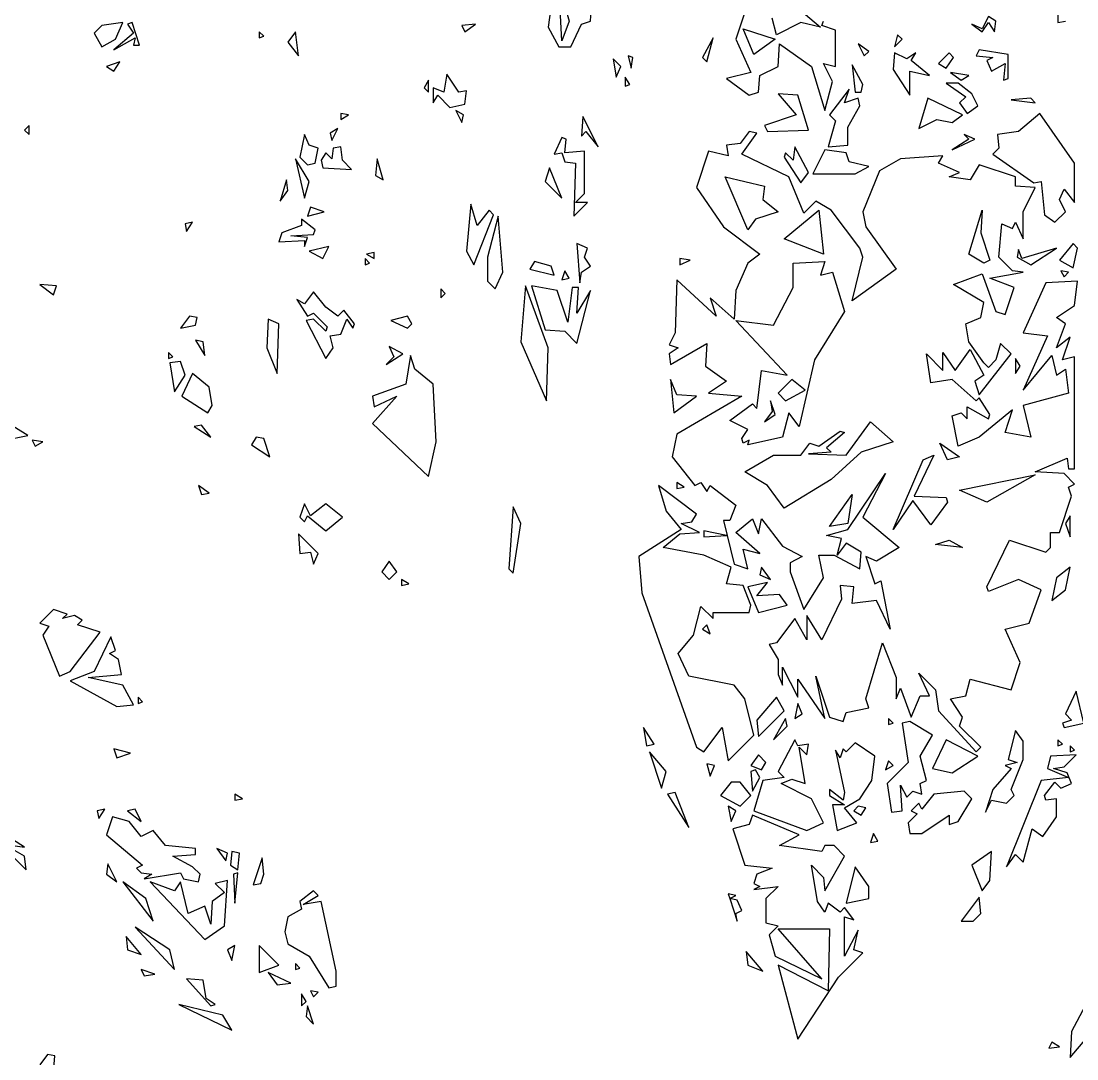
# Model space of a CAD drawing. Header units: millimetres. Extents: x -1920 to 1916, y -1858 to 1858.
# Drawn here: x -525 to 130, y 255 to 899 of the extents above; entities that cross this region are included whole.
import ezdxf

# ---------------------------------------------------------------- set-up
doc = ezdxf.new("R2010")
doc.units = ezdxf.units.MM
doc.layers.add('ALMOND-DRAW-PROFILE', color=7, linetype='Continuous', lineweight=25)

msp = doc.modelspace()

# ---------------------------------------------------------------- linework, layer by layer
at = {"layer": 'ALMOND-DRAW-PROFILE'}
for points in [[(-191.49, 883.47), (-183.98, 883.47), (-177.41, 897.55), (-171.78, 899.43), (-169.9, 929.47), (-164.27, 931.35), (-163.33, 947.3), (-193.37, 943.55), (-195.25, 947.3), (-199.94, 940.73), (-201.82, 918.2), (-193.37, 928.53), (-184.92, 899.43), (-189.61, 887.23), (-190.55, 906.94), (-195.25, 915.39), (-198.06, 895.68)], [(-474.98, 883.47), (-466.53, 888.17), (-461.83, 898.49), (-474.98, 896.61), (-479.67, 891.92)], [(-467.47, 881.59), (-454.32, 889.1), (-455.26, 884.41), (-451.51, 884.41), (-456.2, 898.49), (-459.02, 897.55), (-455.26, 891.92)], [(-249.69, 892.86), (-243.12, 897.55), (-251.57, 896.61)], [(71.34, 892.86), (75.1, 898.49), (78.85, 892.86), (79.79, 899.43), (75.1, 902.25), (71.34, 894.74), (64.77, 897.55)], [(-377.35, 889.1), (-374.54, 890.04), (-377.35, 892.86)], [(-352.95, 877.84), (-354.82, 892.86), (-359.52, 886.29)], [(-70.4, 878.78), (-76.97, 894.74), (-57.26, 888.17)], [(16.9, 883.47), (21.59, 888.17), (18.77, 890.98)], [(-99.5, 874.09), (-95.75, 889.1), (-102.32, 876.9)], [(-1.88, 877.84), (0.94, 880.66), (-5.63, 885.35)], [(-146.44, 870.33), (-145.5, 876.9), (-148.31, 877.84)], [(26.28, 853.43), (26.28, 868.45), (38.49, 865.64), (27.22, 875.02), (30.04, 879.72), (24.41, 875.96), (16.9, 879.72), (15.96, 869.39)], [(48.81, 870.33), (53.51, 876.9), (50.69, 879.72), (44.12, 873.15)], [(84.48, 862.82), (87.3, 863.76), (87.3, 878.78), (69.46, 881.59), (67.59, 877.84), (77.91, 876.9), (74.16, 875.02), (76.97, 868.45), (85.42, 873.15)], [(-467.47, 868.45), (-463.71, 874.09), (-472.16, 871.27)], [(-155.82, 864.7), (-153.01, 871.27), (-157.7, 875.96)], [(-7.51, 855.31), (-3.75, 855.31), (-2.82, 860.01), (-9.39, 872.21)], [(-259.08, 845.92), (-249.69, 847.8), (-248.75, 856.25), (-253.45, 855.31), (-260.96, 866.58), (-262.83, 855.31), (-269.4, 858.13), (-269.4, 848.74), (-266.59, 853.43)], [(-150.19, 859.07), (-147.37, 860.01), (-150.19, 864.7)], [(58.2, 862.82), (62.89, 865.64), (51.63, 867.51)], [(-272.22, 855.31), (-272.22, 862.82), (-275.04, 858.13)], [(61.95, 842.17), (68.52, 846.86), (64.77, 854.37), (56.32, 860.94), (48.81, 860.94), (61.01, 852.5), (57.26, 848.74)], [(-61.95, 830.91), (-36.61, 831.84), (-43.18, 853.43), (-55.38, 854.37), (-44.12, 841.23), (-63.83, 834.66)], [(-24.41, 821.52), (-12.2, 822.46), (-12.2, 833.72), (-4.69, 846.86), (-5.63, 851.56), (-14.08, 848.74), (-11.26, 857.19), (-23.47, 841.23), (-19.71, 837.48)], [(31.92, 832.78), (43.18, 838.42), (52.57, 836.54), (59.14, 841.23), (37.55, 851.56)], [(89.18, 850.62), (104.19, 848.74), (101.38, 851.56)], [(-326.66, 838.42), (-321.97, 841.23), (-326.66, 842.17)], [(-251.57, 836.54), (-250.63, 841.23), (-255.32, 844.05)], [(-167.09, 821.52), (-176.47, 840.29), (-177.41, 828.09), (-174.6, 830.91)], [(116.4, 774.58), (122.97, 781.16), (119.21, 788.66), (122.03, 795.24), (128.6, 786.79), (128.6, 811.19), (107.01, 842.17), (93.87, 830.91), (80.73, 829.03), (81.67, 820.58), (77.91, 816.83), (103.26, 798.99), (107.95, 799.93), (109.83, 779.28)], [(-520.03, 829.03), (-520.03, 834.66), (-522.85, 831.84)], [(-332.3, 825.27), (-328.54, 832.78), (-333.23, 829.97)], [(-347.31, 810.25), (-342.62, 811.19), (-340.74, 820.58), (-346.38, 822.46), (-349.19, 829.03), (-352.01, 814.95)], [(-182.11, 778.34), (-173.66, 786.79), (-181.17, 786.79), (-175.53, 792.42), (-175.53, 818.7), (-187.74, 817.76), (-186.8, 826.21), (-189.61, 827.15), (-194.31, 816.83), (-189.61, 817.76), (-187.74, 812.13), (-181.17, 811.19)], [(67.59, 446.04), (70.4, 448.86), (57.26, 462), (59.14, 467.63), (51.63, 478.9), (61.01, 480.78), (63.83, 491.1), (89.18, 484.53), (94.81, 501.43), (85.42, 522.08), (100.44, 525.83), (107.95, 546.48), (93.87, 553.05), (75.1, 545.54), (74.16, 548.36), (88.24, 577.46), (110.77, 569.95), (113.58, 572.77), (113.58, 582.15), (119.21, 582.15), (126.72, 604.68), (124.85, 610.31), (128.6, 612.19), (122.03, 618.76), (104.19, 619.7), (123.91, 628.15), (124.85, 621.58), (128.6, 621.58), (128.6, 691.04), (121.09, 689.16), (125.78, 703.24), (117.34, 696.67), (122.97, 711.69), (117.34, 715.45), (128.6, 722.96), (130.48, 737.98), (110.77, 737.04), (96.68, 706.06), (111.7, 704.18), (96.68, 670.39), (114.52, 691.98), (117.34, 679.78), (122.97, 683.53), (124.85, 668.51), (96.68, 661), (101.38, 641.29), (85.42, 644.11), (90.11, 658.19), (69.46, 641.29), (56.32, 635.66), (52.57, 654.43), (58.2, 656.31), (61.95, 652.56), (61.95, 660.06), (75.1, 652.56), (76.03, 655.37), (69.46, 665.7), (67.59, 663.82), (52.57, 676.96), (39.42, 675.08), (36.61, 692.92), (46.93, 682.59), (46.93, 693.86), (54.44, 682.59), (63.83, 695.73), (72.28, 679.78), (66.65, 676.02), (69.46, 667.57), (89.18, 692.92), (82.6, 699.49), (79.79, 689.16), (75.1, 684.47), (72.28, 687.29), (62.89, 700.43), (61.01, 711.69), (70.4, 715.45), (72.28, 724.83), (53.51, 736.1), (71.34, 742.67), (79.79, 719.2), (85.42, 717.32), (91.05, 734.22), (76.03, 739.85), (96.68, 743.61), (90.11, 744.55), (81.67, 752.99), (83.54, 773.65), (90.11, 770.83), (91.99, 774.58), (96.68, 764.26), (96.68, 781.16), (104.19, 796.17), (91.99, 797.11), (91.99, 802.75), (69.46, 810.25), (63.83, 800.87), (50.69, 802.75), (57.26, 805.56), (44.12, 811.19), (46.93, 815.89), (20.65, 814.01), (7.51, 806.5), (-2.82, 781.16), (-0.94, 771.77), (17.84, 745.49), (-9.39, 725.77), (-2.82, 752.99), (-4.69, 758.63), (-22.53, 782.09), (-31.92, 787.73), (-39.42, 780.22), (-48.81, 802.75), (-77.91, 816.83), (-68.52, 829.97), (-73.22, 830.91), (-78.85, 823.4), (-87.3, 822.46), (-86.36, 815.89), (-98.56, 818.7), (-106.07, 796.17), (-89.18, 771.77), (-66.65, 754.87), (-74.16, 749.24), (-81.67, 732.34), (-82.6, 714.51), (-97.62, 727.65), (-93.87, 716.39), (-118.27, 738.91), (-119.21, 706.06), (-122.97, 698.55), (-117.34, 696.67), (-122.97, 692.92), (-122.03, 686.35), (-99.5, 699.49), (-100.44, 685.41), (-87.3, 676.02), (-98.56, 668.51), (-77.91, 666.64), (-118.27, 643.17), (-121.09, 629.09), (-107.01, 611.25), (-103.26, 613.13), (-99.5, 607.5), (-97.62, 611.25), (-81.67, 599.05), (-85.42, 589.66), (-89.18, 589.66), (-82.6, 562.44), (-74.16, 559.63), (-76.97, 571.83), (-66.65, 569.01), (-81.67, 582.15), (-71.34, 590.6), (-67.59, 581.21), (-65.71, 590.6), (-52.57, 573.71), (-40.36, 567.13), (-47.87, 563.38), (-47.87, 557.75), (-39.42, 534.28), (-27.22, 553.99), (-30.04, 568.07), (-20.65, 568.07), (-4.69, 559.63), (-3.75, 569.95), (-13.14, 575.58), (-18.77, 568.07), (-15.96, 578.4), (-25.34, 580.28), (-12.2, 584.03), (11.26, 618.76), (-2.82, 591.54), (19.71, 572.77), (5.63, 564.32), (-0.94, 567.13), (4.69, 550.24), (8.45, 552.12), (14.08, 522.08), (5.63, 539.91), (-9.39, 538.04), (-8.45, 548.36), (-16.9, 549.3), (-15.96, 540.85), (-28.16, 515.51), (-37.55, 530.53), (-37.55, 515.51), (-45.06, 528.65), (-56.32, 513.63), (-61.01, 512.69), (-55.38, 503.3), (-55.38, 493.92), (-52.57, 487.35), (-52.57, 498.61), (-43.18, 479.84), (-43.18, 491.1), (-26.28, 466.69), (-31.92, 492.98), (-23.47, 467.63), (-15.02, 464.82), (-13.14, 470.45), (0.94, 473.27), (-0.94, 478.9), (9.39, 513.63), (17.84, 492.04), (17.84, 478.9), (20.65, 485.47), (27.22, 467.63), (32.85, 480.78), (38.49, 480.78), (31.92, 494.86), (42.24, 484.53), (44.12, 471.39)], [(52.57, 819.64), (66.65, 826.21), (60.08, 829.03), (62.89, 826.21)], [(-337.93, 808.38), (-320.09, 807.44), (-325.72, 813.07), (-326.66, 821.52), (-331.36, 820.58), (-332.3, 814.01), (-336.05, 817.76), (-338.87, 813.07)], [(-41.3, 798.99), (-36.61, 805.56), (-45.06, 821.52), (-46, 813.07), (-50.69, 817.76), (-51.63, 814.95)], [(-33.79, 804.62), (-7.51, 804.62), (0.94, 809.32), (-11.26, 812.13), (-13.14, 817.76), (-26.28, 819.64)], [(-349.19, 789.6), (-346.38, 799.93), (-354.82, 814.01)], [(-300.38, 800.87), (-304.13, 814.01), (-305.07, 803.68)], [(-189.61, 789.6), (-197.12, 808.38), (-199.94, 799.93)], [(-364.21, 787.73), (-359.52, 794.3), (-360.46, 800.87)], [(-74.16, 769.89), (-88.24, 802.75), (-63.83, 797.11), (-64.77, 788.66), (-55.38, 781.16), (-69.46, 776.46)], [(-347.31, 778.34), (-336.99, 781.16), (-345.44, 783.97)], [(-244.06, 748.3), (-231.86, 779.28), (-234.67, 782.09), (-242.18, 772.71), (-245.94, 785.85), (-248.75, 756.75)], [(-27.22, 754.87), (-51.63, 764.26), (-30.04, 782.09)], [(72.28, 749.24), (62.89, 754.87), (71.34, 782.09), (70.4, 768.01), (76.03, 751.12)], [(-422.41, 768.95), (-418.65, 774.58), (-423.35, 773.65)], [(-349.19, 759.57), (-347.31, 765.2), (-357.64, 766.14), (-343.56, 767.07), (-342.62, 769.89), (-351.07, 776.46), (-351.07, 772.71), (-363.27, 768.01), (-365.15, 762.38), (-349.19, 763.32)], [(-230.92, 733.28), (-226.22, 743.61), (-229.04, 778.34), (-235.61, 752.99), (-235.61, 737.98)], [(-178.35, 737.04), (-177.41, 743.61), (-171.78, 747.36), (-175.53, 752.99), (-173.66, 758.63), (-180.23, 761.44)], [(127.66, 746.42), (130.48, 758.63), (127.66, 761.44), (119.21, 751.12)], [(-337.93, 752.06), (-334.17, 759.57), (-346.38, 756.75)], [(-306.01, 752.06), (-306.01, 755.81), (-310.71, 754.87)], [(101.38, 748.3), (117.34, 758.63), (95.75, 752.06), (93.87, 757.69), (92.93, 752.99)], [(-311.64, 748.3), (-308.83, 749.24), (-311.64, 752.06)], [(-209.33, 745.49), (-194.31, 741.73), (-196.19, 747.36), (-206.51, 750.18)], [(-116.4, 748.3), (-109.83, 751.12), (-116.4, 752.06)], [(-74.16, 636.6), (-73.22, 639.41), (-76.97, 637.54), (-77.91, 640.35), (-74.16, 645.98), (-85.42, 651.62), (-71.34, 661.94), (-68.52, 659.13), (-65.71, 682.59), (-49.75, 679.78), (-81.67, 713.57), (-58.2, 710.75), (-46, 734.22), (-46, 749.24), (-26.28, 750.18), (-29.1, 741.73), (-21.59, 743.61), (-14.08, 719.2), (-32.85, 689.16), (-42.24, 647.86), (-48.81, 656.31), (-52.57, 641.29)], [(-189.61, 738.91), (-184.92, 739.85), (-187.74, 744.55)], [(122.03, 740.79), (124.85, 743.61), (120.15, 744.55)], [(-505.01, 729.53), (-503.14, 735.16), (-513.46, 736.1)], [(-199, 663.82), (-198.06, 696.67), (-212.14, 735.16), (-214.96, 700.43)], [(-180.23, 699.49), (-171.78, 732.34), (-180.23, 718.26), (-179.29, 734.22), (-183.04, 734.22), (-185.86, 712.63), (-192.43, 732.34), (-208.39, 735.16), (-199.94, 707.94), (-187.74, 707)], [(-336.05, 690.1), (-331.36, 696.67), (-333.23, 704.18), (-326.66, 705.12), (-322.91, 714.51), (-319.15, 708.88), (-318.22, 711.69), (-324.79, 720.14), (-328.54, 716.39), (-336.05, 722.02), (-343.56, 731.4), (-349.19, 723.9), (-353.89, 726.71), (-347.31, 716.39), (-343.56, 718.26), (-335.11, 709.82), (-336.05, 707), (-343.56, 714.51), (-348.25, 713.57)], [(-264.71, 727.65), (-261.89, 730.47), (-264.71, 733.28)], [(-426.16, 708.88), (-416.78, 710.75), (-415.84, 715.45), (-420.53, 716.39)], [(-366.09, 680.72), (-365.15, 711.69), (-371.72, 714.51), (-372.66, 696.67)], [(-285.36, 708.88), (-282.54, 711.69), (-285.36, 716.39), (-295.69, 713.57)], [(-411.15, 691.98), (-412.08, 700.43), (-416.78, 701.37)], [(-298.5, 686.35), (-288.18, 692.92), (-296.63, 697.61), (-293.81, 691.04)], [(-433.67, 690.1), (-430.86, 691.04), (-433.67, 693.86)], [(-429.92, 669.45), (-423.35, 679.78), (-426.16, 688.23), (-432.73, 687.29)], [(-272.22, 616.88), (-267.53, 638.47), (-269.4, 674.14), (-280.67, 683.53), (-283.48, 691.98), (-286.3, 674.14), (-306.95, 666.64), (-306.01, 660.06), (-291.93, 666.64), (-306.95, 649.74)], [(91.99, 680.72), (94.81, 685.41), (91.99, 690.1)], [(-409.27, 656.31), (-406.45, 661), (-408.33, 672.27), (-418.65, 680.72), (-425.23, 666.64)], [(-120.15, 656.31), (-106.07, 666.64), (-118.27, 667.57), (-122.03, 676.96)], [(-50.69, 663.82), (-38.49, 670.39), (-46.93, 676.96), (-55.38, 668.51)], [(-535.05, 639.41), (-520.97, 642.23), (-540.68, 654.43), (-542.56, 660.06), (-551.95, 661.94), (-532.24, 645.98), (-539.75, 645.98)], [(-63.83, 650.68), (-57.26, 655.37), (-60.08, 663.82), (-59.14, 657.25)], [(-407.39, 641.29), (-413.02, 648.8), (-417.72, 647.86)], [(-51.63, 597.17), (-61.95, 611.25), (-76.03, 619.7), (-58.2, 630.03), (-41.3, 630.03), (-35.67, 637.54), (-30.04, 635.66), (-16.9, 645.05), (-14.08, 644.11), (-25.34, 634.72), (-22.53, 631.9), (-36.61, 630.97), (-13.14, 630.03), (1.88, 650.68), (15.96, 638.47), (-3.75, 631.9), (-22.53, 615.01)], [(-516.28, 635.66), (-511.58, 638.47), (-518.16, 639.41)], [(-382.05, 636.6), (-370.78, 629.09), (-374.54, 640.35), (-379.23, 641.29)], [(49.75, 627.21), (45.06, 637.54), (57.26, 629.09)], [(15.96, 584.03), (34.73, 627.21), (41.3, 630.03), (29.1, 604.68), (48.81, 603.74), (49.75, 600.93), (39.42, 586.85), (28.16, 601.87)], [(74.16, 600.93), (57.26, 608.44), (104.19, 617.82)], [(-413.02, 605.62), (-408.33, 606.56), (-414.9, 611.25)], [(-86.36, 440.41), (-70.4, 456.37), (-76.03, 478.9), (-82.6, 487.35), (-110.77, 492.98), (-117.34, 507.06), (-107.95, 518.32), (-103.26, 536.16), (-95.75, 528.65), (-95.75, 532.4), (-73.22, 532.4), (-72.28, 537.1), (-76.97, 549.3), (-87.3, 550.24), (-84.48, 560.56), (-101.38, 568.07), (-126.72, 572.77), (-116.4, 581.21), (-104.19, 582.15), (-115.46, 587.79), (-108.89, 588.72), (-106.07, 593.42), (-129.54, 611.25), (-124.85, 595.3), (-115.46, 584.03), (-141.74, 567.13), (-139.86, 544.61), (-106.07, 448.86), (-101.38, 446.04), (-90.11, 461.06)], [(-118.27, 609.38), (-113.58, 610.31), (-118.27, 613.13)], [(-23.47, 585.91), (-9.39, 605.62), (-12.2, 587.79)], [(-336.05, 583.09), (-325.72, 591.54), (-336.05, 599.99), (-345.44, 592.48), (-349.19, 599.99), (-352.01, 591.54), (-349.19, 588.72), (-347.31, 592.48)], [(-219.65, 556.81), (-214.96, 587.79), (-219.65, 598.11), (-222.47, 559.63)], [(125.78, 579.34), (125.78, 592.48), (122.97, 587.79)], [(-101.38, 579.34), (-87.3, 580.28), (-101.38, 583.09)], [(-343.56, 562.44), (-340.74, 569.01), (-352.95, 581.21), (-352.01, 569.01), (-345.44, 569.95)], [(59.14, 572.77), (42.24, 574.64), (50.69, 577.46)], [(-296.63, 553.05), (-291.93, 557.75), (-296.63, 564.32), (-301.32, 557.75)], [(-60.08, 553.05), (-65.71, 560.56), (-66.65, 555.87)], [(114.52, 539.91), (122.97, 546.48), (125.78, 560.56), (117.34, 553.99)], [(-289.12, 549.3), (-284.42, 550.24), (-289.12, 553.05)], [(-67.59, 532.4), (-49.75, 537.1), (-54.44, 543.67), (-68.52, 542.73), (-61.95, 551.18), (-74.16, 548.36)], [(-501.26, 492.98), (-494.69, 495.79), (-475.91, 520.2), (-489.99, 524.89), (-487.18, 527.71), (-491.87, 530.53), (-499.38, 528.65), (-496.57, 531.46), (-505.01, 534.28), (-513.46, 525.83), (-507.83, 523.95), (-511.58, 518.32)], [(-97.62, 519.26), (-99.5, 524.89), (-102.32, 522.08)], [(-465.59, 474.2), (-455.26, 475.14), (-461.83, 487.35), (-483.42, 492.04), (-462.77, 493.92), (-464.65, 503.3), (-470.28, 507.06), (-466.53, 508.94), (-469.34, 517.38), (-479.67, 495.79), (-494.69, 490.16)], [(-452.45, 476.08), (-449.63, 477.02), (-452.45, 479.84)], [(-67.59, 455.43), (-51.63, 471.39), (-56.32, 479.84), (-68.52, 465.76)], [(122.03, 461.06), (134.23, 463.88), (129.54, 483.59), (122.97, 469.51), (126.72, 465.76), (121.09, 463.88)], [(-45.06, 466.69), (-40.36, 469.51), (-43.18, 476.08)], [(-58.2, 453.55), (-49.75, 462), (-50.69, 466.69)], [(13.14, 462.94), (15.96, 463.88), (13.14, 466.69)], [(-137.05, 449.8), (-132.35, 450.74), (-138.93, 461.06)], [(15.02, 408.5), (21.59, 409.44), (20.65, 425.39), (24.41, 417.88), (28.16, 421.64), (33.79, 419.76), (32.85, 426.33), (36.61, 428.21), (32.85, 443.23), (40.36, 456.37), (26.28, 464.82), (21.59, 463.88), (25.34, 439.47), (12.2, 426.33)], [(73.22, 408.5), (76.97, 416.01), (86.36, 414.13), (91.05, 418.82), (89.18, 422.58), (96.68, 441.35), (96.68, 452.61), (91.99, 459.19), (87.3, 441.35), (92.93, 439.47), (85.42, 437.6), (89.18, 435.72), (77.91, 422.58)], [(-37.55, 397.23), (-27.22, 401.93), (-34.73, 416.94), (-53.51, 426.33), (-46.93, 429.15), (-38.49, 426.33), (-42.24, 448.86), (-37.55, 444.17), (-36.61, 450.74), (-43.18, 449.8), (-45.06, 453.55), (-55.38, 433.84), (-51.63, 430.09), (-64.77, 428.21), (-70.4, 409.44)], [(52.57, 432.9), (68.52, 443.23), (48.81, 453.55), (40.36, 435.72)], [(118.27, 449.8), (121.09, 450.74), (118.27, 453.55)], [(-465.59, 442.29), (-457.14, 445.11), (-467.47, 447.92)], [(-127.66, 423.52), (-124.85, 433.84), (-135.17, 446.04)], [(-18.77, 397.23), (-6.57, 401.93), (-14.08, 411.31), (-4.69, 416.94), (2.82, 428.21), (4.69, 443.23), (-7.51, 451.68), (-13.14, 446.04), (-15.02, 447.92), (-16.9, 442.29), (-19.71, 446.98), (-14.08, 420.7), (-15.02, 416.01), (-23.47, 422.58), (-23.47, 418.82), (-14.08, 413.19), (-21.59, 413.19)], [(125.78, 446.04), (128.6, 446.98), (125.78, 449.8)], [(-65.71, 434.78), (-62.89, 439.47), (-67.59, 444.17), (-72.28, 437.6)], [(11.26, 434.78), (15.96, 437.6), (13.14, 440.41)], [(86.36, 374.7), (91.99, 382.21), (96.68, 377.52), (102.32, 398.17), (108.89, 393.48), (117.34, 405.68), (117.34, 416.94), (110.77, 416.01), (109.83, 418.82), (116.4, 427.27), (120.15, 423.52), (126.72, 426.33), (123.91, 432.9), (115.46, 435.72), (122.03, 436.66), (129.54, 444.17), (113.58, 443.23), (111.7, 435.72), (124.85, 430.09), (107.95, 428.21)], [(-97.62, 431.02), (-94.81, 437.6), (-99.5, 438.53)], [(-71.34, 421.64), (-66.65, 430.09), (-69.46, 434.78), (-72.28, 433.84)], [(-78.85, 412.25), (-72.28, 418.82), (-78.85, 427.27), (-84.48, 427.27), (-91.05, 418.82)], [(-392.37, 416.01), (-387.68, 416.94), (-392.37, 419.76)], [(-110.77, 399.11), (-119.21, 420.7), (-123.91, 419.76)], [(26.28, 395.35), (33.79, 395.35), (50.69, 406.62), (50.69, 400.99), (56.32, 402.86), (64.77, 416.94), (60.08, 421.64), (41.3, 419.76), (33.79, 410.37), (31.92, 414.13), (27.22, 409.44), (30.98, 407.56), (25.34, 401.93)], [(-521.91, 372.83), (-522.85, 381.27), (-535.99, 388.78), (-522.85, 386.91), (-537.87, 396.29), (-530.36, 403.8), (-544.44, 406.62), (-551.01, 396.29), (-535.05, 376.58), (-536.93, 387.85)], [(-476.85, 404.74), (-473.1, 410.37), (-477.79, 409.44)], [(-450.57, 402.86), (-454.32, 410.37), (-459.02, 409.44)], [(-84.48, 402.86), (-81.67, 409.44), (-86.36, 412.25)], [(-43.18, 267.69), (-17.84, 306.18), (-2.82, 321.2), (-8.45, 323.08), (-5.63, 335.28), (-14.08, 319.32), (-14.08, 343.73), (-8.45, 341.85), (-14.08, 349.36), (-16.9, 346.54), (-24.41, 352.18), (-26.28, 346.54), (-30.98, 353.11), (-34.73, 375.64), (-27.22, 368.13), (-26.28, 359.68), (-14.08, 381.27), (-20.65, 387.85), (-26.28, 387.85), (-28.16, 384.09), (-54.44, 387.85), (-42.24, 394.42), (-71.34, 406.62), (-73.22, 400.99), (-83.54, 398.17), (-76.03, 375.64), (-59.14, 373.76), (-68.52, 370.01), (-70.4, 364.38), (-66.65, 362.5), (-70.4, 360.62), (-55.38, 362.5), (-62.89, 354.99), (-62.89, 339.97), (-55.38, 338.09), (-61.01, 332.46), (-57.26, 319.32), (-28.16, 305.24), (-55.38, 336.22), (-23.47, 336.22), (-24.41, 297.73), (-55.38, 313.69)], [(-3.75, 406.62), (-0.94, 411.31), (-5.63, 412.25), (-8.45, 409.44)], [(-414.9, 365.32), (-413.96, 370.01), (-418.65, 374.7), (-430.86, 381.27), (-416.78, 382.21), (-416.78, 385.97), (-435.55, 387.85), (-443.06, 397.23), (-450.57, 393.48), (-458.08, 402.86), (-468.41, 405.68), (-472.16, 394.42), (-449.63, 375.64), (-453.39, 373.76), (-450.57, 370.95), (-444, 370.01), (-448.69, 367.19), (-426.16, 370.95), (-424.29, 367.19)], [(1.88, 389.72), (6.57, 390.66), (3.75, 395.35)], [(-398, 378.46), (-397.06, 383.15), (-403.64, 385.97)], [(-390.49, 372.83), (-389.56, 383.15), (-394.25, 384.09), (-395.19, 375.64)], [(-381.11, 363.44), (-376.41, 364.38), (-374.54, 370.01), (-375.48, 380.34)], [(71.34, 359.68), (76.03, 366.26), (76.97, 384.09), (64.77, 375.64)], [(-465.59, 365.32), (-471.22, 376.58), (-472.16, 370.01)], [(-13.14, 352.18), (0.94, 354.99), (0.94, 362.5), (-7.51, 374.7)], [(-392.37, 352.18), (-390.49, 370.95), (-393.31, 370.01)], [(-443.06, 340.91), (-447.75, 354.99), (-461.83, 365.32)], [(-411.15, 329.65), (-398.94, 338.09), (-397.06, 366.26), (-404.57, 364.38), (-398.94, 358.75), (-406.45, 353.11), (-407.39, 339.03), (-411.15, 350.3), (-421.47, 345.6), (-426.16, 365.32), (-429.92, 359.68), (-444.94, 365.32)], [(-334.17, 299.61), (-329.48, 300.55), (-329.48, 309.93), (-338.87, 353.11), (-350.13, 351.24), (-340.74, 356.87), (-343.56, 359.68), (-352.01, 353.11), (-351.07, 348.42), (-359.52, 343.73), (-361.39, 334.34), (-359.52, 326.83), (-346.38, 319.32)], [(-85.42, 354.99), (-81.67, 356.87), (-86.36, 357.81)], [(-85.42, 354.99), (-80.73, 340.91), (-81.67, 345.6), (-77.91, 347.48), (-80.73, 354.05)], [(58.2, 340.91), (65.71, 340.91), (70.4, 345.6), (69.46, 355.93)], [(-429.92, 310.87), (-432.73, 323.08), (-454.32, 337.16)], [(-450.57, 320.26), (-459.96, 331.52), (-459.02, 323.08)], [(-394.25, 316.5), (-392.37, 325.89), (-397.06, 323.08)], [(-377.35, 309), (-365.15, 313.69), (-377.35, 325.89)], [(-74.16, 313.69), (-64.77, 309.93), (-75.1, 322.14)], [(-354.82, 310.87), (-352.01, 311.81), (-354.82, 314.63)], [(-448.69, 307.12), (-442.12, 308.06), (-450.57, 310.87)], [(-366.09, 301.49), (-357.64, 302.42), (-371.72, 309)], [(-407.39, 288.34), (-404.57, 289.28), (-410.21, 293.04), (-412.08, 304.3), (-422.41, 305.24)], [(-351.07, 288.34), (-348.25, 291.16), (-351.07, 295.85)], [(-343.56, 293.98), (-340.74, 296.79), (-345.44, 297.73)], [(-394.25, 273.33), (-399.88, 282.71), (-427.1, 289.28)], [(-343.56, 277.08), (-347.31, 288.34), (-348.25, 281.77)], [(125.78, 256.43), (136.11, 268.63), (135.17, 288.34), (126.72, 272.39)], [(112.64, 262.06), (119.21, 263), (114.52, 265.82)], [(-505.01, 247.04), (-504.08, 257.37), (-508.77, 258.31), (-513.46, 251.74)]]:
    msp.add_lwpolyline(points, close=True, dxfattribs=at)
for points in [[(-69.46, 924.77), (-81.67, 888.17), (-72.28, 867.51), (-87.3, 863.76), (-73.22, 853.43), (-67.59, 855.31), (-66.65, 865.64), (-55.38, 871.27), (-54.44, 885.35), (-34.73, 871.27), (-26.28, 844.05), (-21.59, 861.88), (-27.22, 873.15), (-19.71, 871.27), (-19.71, 893.8), (-28.16, 896.61), (-27.22, 899.43)], [(-42.24, 906.94), (-29.1, 895.68), (-41.3, 898.49), (-56.32, 890.98), (-59.14, 901.31)], [(118.27, 904.12), (118.27, 898.49), (122.97, 899.43)]]:
    msp.add_lwpolyline(points, dxfattribs=at)

doc.saveas('drawing.dxf')
